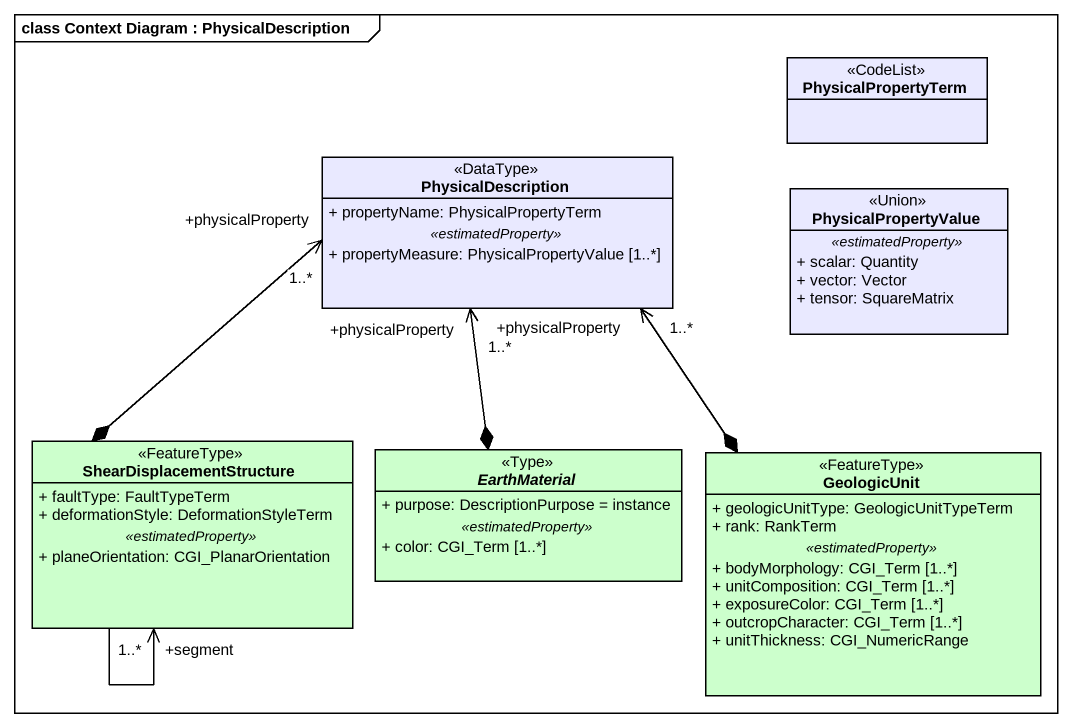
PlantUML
@startuml
mainframe class Context Diagram : PhysicalDescription
hide circle
hide empty members
skinparam classAttributeIconSize 0
class PhysicalPropertyTerm <<CodeList>> #E9E9FF
class PhysicalDescription <<DataType>> #E9E9FF {
  + propertyName: PhysicalPropertyTerm
  .. <<estimatedProperty>> ..
  + propertyMeasure: PhysicalPropertyValue [1..*]
}
class PhysicalPropertyValue <<Union>> #E9E9FF {
  .. <<estimatedProperty>> ..
  + scalar: Quantity
  + vector: Vector
  + tensor: SquareMatrix
}
class ShearDisplacementStructure <<FeatureType>> #CCFFCC {
  + faultType: FaultTypeTerm
  + deformationStyle: DeformationStyleTerm
  .. <<estimatedProperty>> ..
  + planeOrientation: CGI_PlanarOrientation
}
abstract class EarthMaterial <<Type>> #CCFFCC {
  + purpose: DescriptionPurpose = instance
  .. <<estimatedProperty>> ..
  + color: CGI_Term [1..*]
}
class GeologicUnit <<FeatureType>> #CCFFCC {
  + geologicUnitType: GeologicUnitTypeTerm
  + rank: RankTerm
  .. <<estimatedProperty>> ..
  + bodyMorphology: CGI_Term [1..*]
  + unitComposition: CGI_Term [1..*]
  + exposureColor: CGI_Term [1..*]
  + outcropCharacter: CGI_Term [1..*]
  + unitThickness: CGI_NumericRange
}
ShearDisplacementStructure *-up-> "+physicalProperty\n1..*" PhysicalDescription
ShearDisplacementStructure --> "+segment\n1..*" ShearDisplacementStructure
EarthMaterial *-up-> "+physicalProperty\n1..*" PhysicalDescription
GeologicUnit *-up-> "+physicalProperty\n1..*" PhysicalDescription
@enduml
